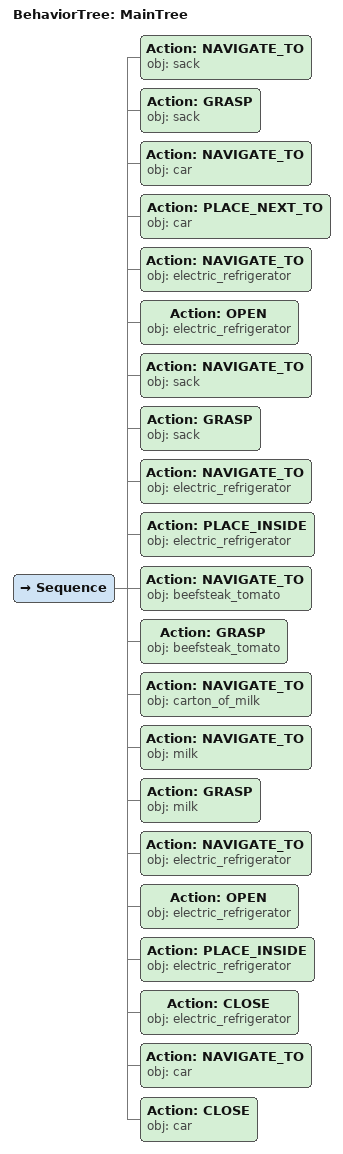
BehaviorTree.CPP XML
<root main_tree_to_execute="MainTree">
  <BehaviorTree ID="MainTree">
    <Sequence>
      <!-- Navigate to sack -->
      <Action ID="NAVIGATE_TO" obj="sack" />
      <!-- Grasp sack -->
      <Action ID="GRASP" obj="sack" />
      <!-- Navigate to car -->
      <Action ID="NAVIGATE_TO" obj="car" />
      <!-- Place next to car -->
      <Action ID="PLACE_NEXT_TO" obj="car" />
      <!-- Navigate to electric_refrigerator -->
      <Action ID="NAVIGATE_TO" obj="electric_refrigerator" />
      <!-- Open electric_refrigerator -->
      <Action ID="OPEN" obj="electric_refrigerator" />
      <!-- Navigate to sack -->
      <Action ID="NAVIGATE_TO" obj="sack" />
      <!-- Grasp sack -->
      <Action ID="GRASP" obj="sack" />
      <!-- Go to electric_refrigerator -->
      <Action ID="NAVIGATE_TO" obj="electric_refrigerator" />
      <!-- Place inside electric_refrigerator -->
      <Action ID="PLACE_INSIDE" obj="electric_refrigerator" />
      <!-- Navigate to beefsteak_tomato -->
      <Action ID="NAVIGATE_TO" obj="beefsteak_tomato" />
      <!-- Grasp beefsteak_tomato -->
      <Action ID="GRASP" obj="beefsteak_tomato" />
      <!-- Navigate to carton_of_milk -->
      <Action ID="NAVIGATE_TO" obj="carton_of_milk" />
      <!-- Go to milk -->
      <Action ID="NAVIGATE_TO" obj="milk" />
      <!-- Grasp milk -->
      <Action ID="GRASP" obj="milk" />
      <!-- Go to electric_refrigerator -->
      <Action ID="NAVIGATE_TO" obj="electric_refrigerator" />
      <!-- Open electric_refrigerator -->
      <Action ID="OPEN" obj="electric_refrigerator" />
      <!-- Place inside electric_refrigerator -->
      <Action ID="PLACE_INSIDE" obj="electric_refrigerator" />
      <!-- Close electric_refrigerator -->
      <Action ID="CLOSE" obj="electric_refrigerator" />
      <!-- Navigate to car -->
      <Action ID="NAVIGATE_TO" obj="car" />
      <!-- Close car -->
      <Action ID="CLOSE" obj="car" />
    </Sequence>
  </BehaviorTree>
</root>
